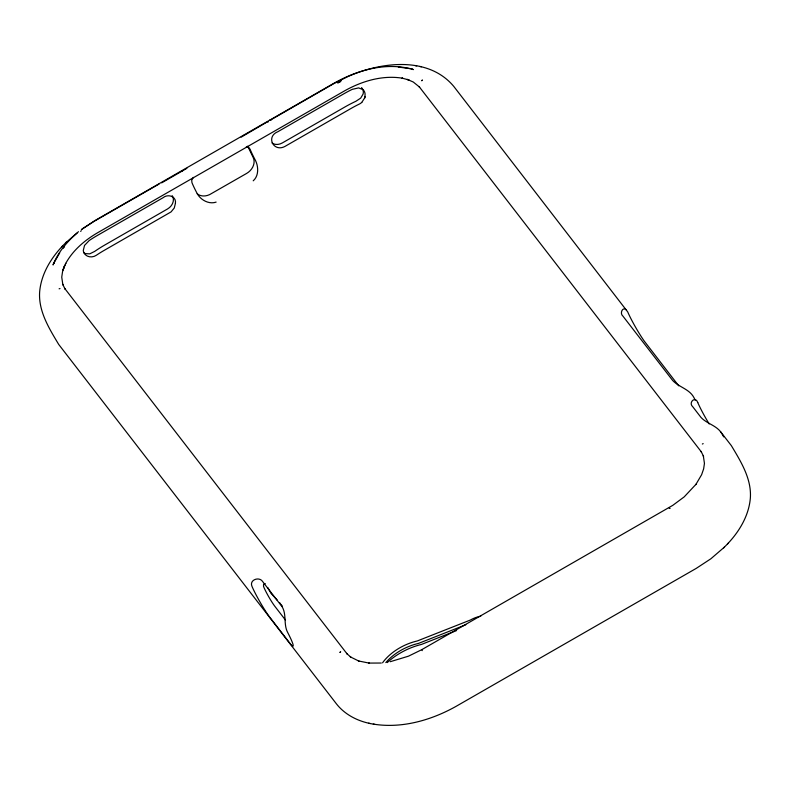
<?xml version="1.0" encoding="UTF-8"?>
<svg xmlns="http://www.w3.org/2000/svg" width="790" height="790" viewBox="0 0 790 790"><rect width="100%" height="100%" fill="white"/><g stroke="black" fill="none" stroke-linecap="round" stroke-linejoin="round"><path stroke-width="1.19" d="M361.79 102.404L364.96 97.486L365.079 93.921A9.984 7.742 -52.1 0 0 363.015 89.645L358.64 87.897L352.261 89.349A77.914 45.682 -25.7 0 0 344.065 93.684L277.942 131.673C265.401 136.65 273.705 152.628 285.012 146.387L351.145 108.398A77.973 45.721 -25.7 0 1 359.341 104.063A9.697 9.134 -26.9 0 0 361.781 102.384M364.496 98.395L364.99 96.587M422.127 650.14L422.206 650.634M59.724 252.849L53.602 263.574C58.677 251.585 67.338 241.434 77.153 233.04M193.323 177.365L191.713 180.317L191.95 182.638A24.678 2.469 60.1 0 0 197.451 194.073C201.055 200.186 209.123 204.561 216.124 202.112M63.259 248.208L64.553 246.687M62.558 245.986C50.728 258.409 41.268 274.14 39.678 291.52C38.137 310.914 49.118 328.452 58.717 344.45L336.333 703.732C344.598 714.377 357.218 720.954 370.283 723.541M727.442 544.014C739.272 531.591 748.732 515.86 750.322 498.48C751.873 479.115 740.902 461.617 731.343 445.629L720.47 431.587C715.315 425.129 706.527 423.401 701.016 417.446L692.81 406.82C687.952 402.663 695.417 395.573 697.758 402.564M161.674 182.855L186.875 168.339M422.295 80.106L421.672 80.768L422.354 80.185M267.721 122.272L268.383 121.591M65.58 242.895L78.487 231.697M368.594 723.215C398.644 729.693 430.115 720.974 456.393 706.171L696.207 568.405L710.872 558.777L724.42 547.105M340.065 652.421L340.678 651.799L339.976 652.303M61.729 246.836L66.32 242.135M723.68 547.865L728.271 543.164M181.967 171.193L182.767 170.571M253.215 180.811C258.824 175.943 258.567 166.937 255.595 160.676A24.678 2.469 60.1 0 1 250.084 149.241L248.82 147.503L246.322 146.9M81.35 229.663L95.067 220.499L334.881 82.723C358.038 69.876 386.073 62.074 412.291 69.204M241.138 137.164L266.655 122.282M82.13 228.932L93.664 221.585L159.047 184.06M80.55 231.322L81.311 230.789M702.35 444.019L703.189 443.634M270.772 119.883L269.953 120.356L333.479 83.809L347.965 76.521M270.851 119.774L270.052 120.238L271.247 119.645M669.95 508.306L669.209 508.187L669.732 508.434M60.001 288.548L59.112 288.814M243.675 135.495L244.426 135.149M348.686 76.225C381.363 62.025 428.16 55.883 453.727 86.347L627.704 311.892A23.246 2.33 60.1 0 0 644.265 341.112L678.719 385.836M465.833 624.752L418.483 643.415A38.898 22.811 -25.7 0 0 385.826 662.603M456.581 630.568L421.445 644.433A48.16 28.243 -25.7 0 0 387.238 662.603M390.23 661.714L408.45 656.184L421.603 649.755L672.813 505.324L684.199 496.88L696.089 484.191L695.793 484.616L701.609 474.731L703.633 468.885L704.443 463.404L703.307 455.652L703.574 456.393L701.095 451.426L701.5 452.087L419.105 86.604L419.638 87.157L413.249 82.002L407.186 79.365L409.042 80.017L401.962 78.091L402.584 78.22C382.548 74.912 362.047 81.064 344.637 90.83L97.555 232.774C84.609 240.338 72.621 250.499 65.471 263.9L65.767 263.317L62.953 270.052L64.79 265.183L62.558 271.642L61.739 277.122L62.874 284.864L62.617 284.133L65.096 289.091L64.691 288.429L347.087 653.913L346.543 653.36L350.928 657.27L350.296 656.865L359.006 661.151L358.374 660.934L369.276 663.126L368.723 663.087L381.303 663.027M398.318 67.051L409.812 68.592M265.243 583.543L263.554 584.511L263.534 586.407A13.815 1.383 60.1 0 0 274.89 606.365L285.387 619.943M415.106 65.57L416.705 65.886M419.717 66.459L421.406 66.785M373.295 724.114L374.894 724.43M626.529 310.006C622.609 306.046 619.439 313.502 622.915 316.109L672.734 380.573C678.985 387.228 689.502 389.045 693.956 397.637A23.246 2.33 60.1 0 1 695.23 400.135M277.349 600.262L270.97 593.31L267.938 587.77M279.611 602.671L280.154 603.343M280.904 604.311L282.405 606.246M270.15 617.721L289.634 642.932A23.078 2.311 60.1 0 0 287.837 632.79C283.304 624.791 286.81 614.719 282.198 606.868L262.715 581.657C259.377 576.117 248.969 579.85 252.01 586.427A23.078 2.33 60.2 0 0 270.19 617.8M720.47 431.587L722.435 434.5A23.246 2.36 60.2 0 1 723.66 436.88M247.724 146.18L253.225 157.615A12.887 10.359 -37.7 0 1 246.638 173.415L209.617 194.617A12.887 10.359 -37.7 0 1 197.204 193.757M337.379 82.832A94.306 55.3 -25.7 0 1 341.26 80.807M709.183 423.954A23.246 2.34 60.2 0 1 697.797 402.614M382.567 662.82A38.898 22.811 -25.7 0 1 417.298 640.957L470.287 620.071A19.76 11.593 -25.7 0 1 480.764 616.23M172.21 195.693A10.112 8.127 -37.7 0 1 167.549 208.955L105.05 244.861A89.537 52.505 -25.7 0 0 94.632 251.437L89.734 253.857L85.527 253.629A9.984 7.643 -56.1 0 1 83.671 252.504M272.056 142.98A10.112 8.127 -37.7 0 0 282.336 142.931L344.835 107.025A89.537 52.505 -25.7 0 1 355.895 101.268L360.684 98.128L363.054 94.138A9.984 8.048 -18.3 0 0 362.808 89.566L362.264 88.569A9.984 8.048 -18.3 0 0 361.543 87.631M175.429 203.356L174.244 208.047L171.055 211.908L104.102 250.43A77.943 45.702 -25.7 0 0 96.311 255.279C93.072 257.51 88.243 257.55 85.35 254.716A9.984 8.088 -22.2 0 1 83.296 250.43L84.53 245.433L89.211 240.525A77.943 45.702 -25.7 0 1 97.002 235.667L163.135 197.678C167.934 193.619 176.516 196.295 175.429 203.356M53.493 263.84L53.049 264.966L53.977 262.685L53.493 263.84M340.322 81.587L338.189 82.723L340.322 81.587M411.56 69.046L411.017 68.888L413.368 69.589L411.56 69.046"/></g></svg>
